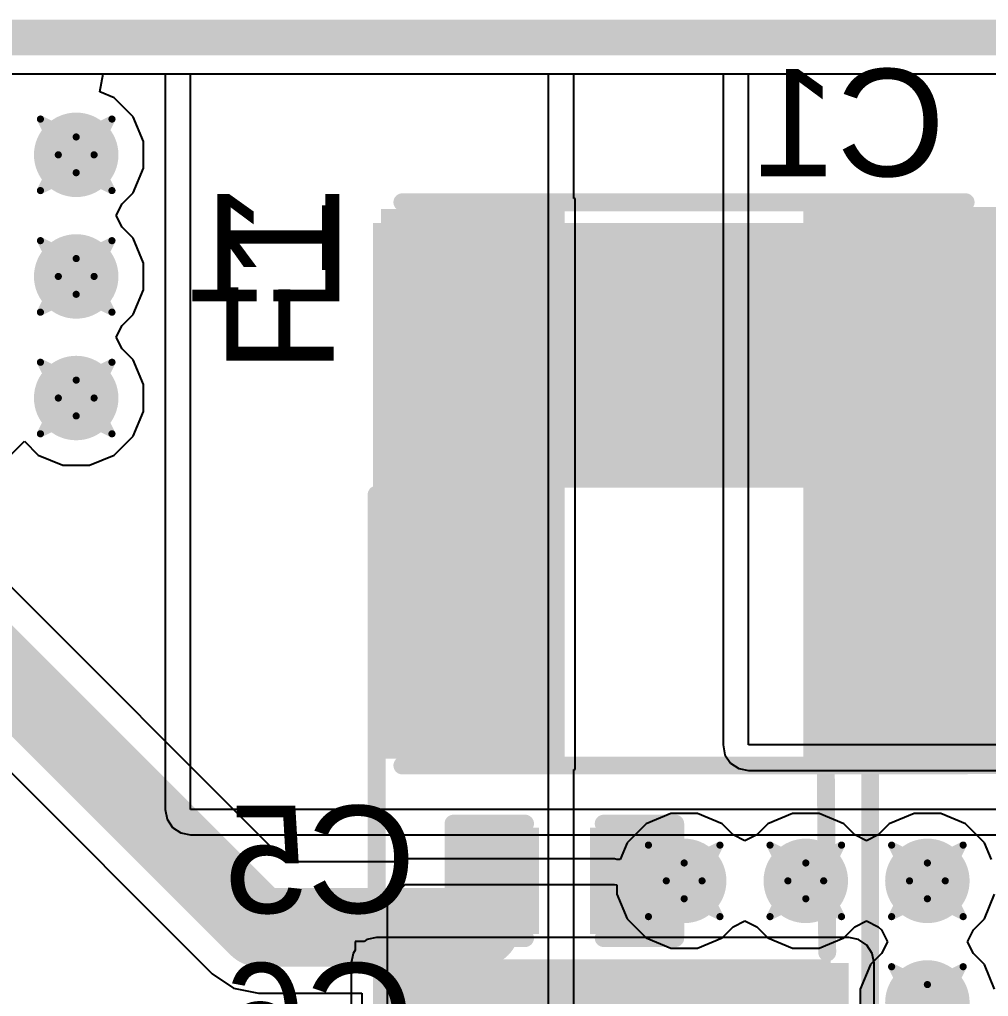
# Model space of a CAD drawing. Header units: inches. Extents: x -6 to 430, y 0 to 90.
# Drawn here: x 32.87 to 39.75, y 43.19 to 50.13 of the extents above; entities that cross this region are included whole.
import ezdxf

# ---------------------------------------------------------------- set-up
doc = ezdxf.new("R2010")
doc.units = ezdxf.units.IN
for name, color, linetype in [('Board_Outline', 56, 'Continuous'), ('Bottom Layer', 5, 'Continuous'), ('Bottom Overlay', 54, 'Continuous'), ('Bottom Paste', 16, 'Continuous'), ('Bottom Solder', 6, 'Continuous'), ('Drill Drawing', 1, 'Continuous'), ('Layer 1', 16, 'Continuous'), ('Layer 2', 76, 'Continuous'), ('Top Layer', 1, 'Continuous'), ('Top Overlay', 2, 'Continuous'), ('Top Paste', 8, 'Continuous'), ('Top Solder', 216, 'Continuous'), ('Via Holes', 16, 'Continuous')]:
    doc.layers.add(name, color=color, linetype=linetype)
doc.styles.add('Arial', font='', dxfattribs={"height": 0.2})
doc.styles.get('Arial').set_extended_font_data('Arial')

msp = doc.modelspace()

# ---------------------------------------------------------------- hatches: boundary and pattern name
at = {"layer": 'Bottom Layer'}
h = msp.add_hatch(color=5, dxfattribs=at)
edge = h.paths.add_edge_path()
edge.add_arc((33.2708, 49.1662), 0.3, 0, 360)
for points in [[(36.6374, 44.9794), (35.5374, 44.9794), (35.5374, 48.6794), (36.6374, 48.6794)], [(39.6374, 44.9794), (38.5374, 44.9794), (38.5374, 48.6794), (39.6374, 48.6794)], [(36.0394, 43.6925), (36.0394, 44.3275), (36.4966, 44.3275), (36.4966, 43.6925)], [(36.9792, 43.6925), (36.9792, 44.3275), (37.4364, 44.3275), (37.4364, 43.6925)]]:
    msp.add_hatch(color=5, dxfattribs=at).paths.add_polyline_path(points)
h = msp.add_hatch(color=5, dxfattribs=at)
edge = h.paths.add_edge_path()
edge.add_arc((33.2708, 48.3026), 0.3, 0, 360)
h = msp.add_hatch(color=5, dxfattribs=at)
edge = h.paths.add_edge_path()
edge.add_arc((33.2708, 47.439), 0.3, 0, 360)
h = msp.add_hatch(color=5, dxfattribs=at)
edge = h.paths.add_edge_path()
edge.add_arc((37.5888, 44.01), 0.3, 0, 360)
h = msp.add_hatch(color=5, dxfattribs=at)
edge = h.paths.add_edge_path()
edge.add_arc((38.4524, 44.01), 0.3, 0, 360)
h = msp.add_hatch(color=5, dxfattribs=at)
edge = h.paths.add_edge_path()
edge.add_arc((39.316, 44.01), 0.3, 0, 360)
h = msp.add_hatch(color=5, dxfattribs=at)
edge = h.paths.add_edge_path()
edge.add_arc((39.316, 43.1464), 0.3, 0, 360)
at = {"layer": 'Bottom Paste'}
for points in [[(36.6374, 44.9794), (35.5374, 44.9794), (35.5374, 48.6794), (36.6374, 48.6794)], [(39.6374, 44.9794), (38.5374, 44.9794), (38.5374, 48.6794), (39.6374, 48.6794)], [(36.0394, 43.6925), (36.0394, 44.3275), (36.4966, 44.3275), (36.4966, 43.6925)], [(36.9792, 43.6925), (36.9792, 44.3275), (37.4364, 44.3275), (37.4364, 43.6925)]]:
    msp.add_hatch(color=16, dxfattribs=at).paths.add_polyline_path(points)
at = {"layer": 'Bottom Solder'}
for points in [[(36.739, 44.8778), (35.4358, 44.8778), (35.4358, 48.781), (36.739, 48.781)], [(39.739, 44.8778), (38.4358, 44.8778), (38.4358, 48.781), (39.739, 48.781)], [(35.9794, 43.6325), (35.9794, 44.3875), (36.5566, 44.3875), (36.5566, 43.6325)], [(36.9192, 43.6325), (36.9192, 44.3875), (37.4964, 44.3875), (37.4964, 43.6325)], [(35.9794, 42.4895), (35.9794, 43.2445), (36.5566, 43.2445), (36.5566, 42.4895)], [(36.9192, 42.4895), (36.9192, 43.2445), (37.4964, 43.2445), (37.4964, 42.4895)]]:
    msp.add_hatch(color=6, dxfattribs=at).paths.add_polyline_path(points)
at = {"layer": 'Layer 1'}
h = msp.add_hatch(color=16, dxfattribs=at)
edge = h.paths.add_edge_path()
edge.add_arc((33.2708, 49.1662), 0.3, 0, 360)
h = msp.add_hatch(color=16, dxfattribs=at)
edge = h.paths.add_edge_path()
edge.add_arc((33.2708, 48.3026), 0.3, 0, 360)
h = msp.add_hatch(color=16, dxfattribs=at)
edge = h.paths.add_edge_path()
edge.add_arc((33.2708, 47.439), 0.3, 0, 360)
h = msp.add_hatch(color=16, dxfattribs=at)
edge = h.paths.add_edge_path()
edge.add_arc((37.5888, 44.01), 0.3, 0, 360)
h = msp.add_hatch(color=16, dxfattribs=at)
edge = h.paths.add_edge_path()
edge.add_arc((38.4524, 44.01), 0.3, 0, 360)
h = msp.add_hatch(color=16, dxfattribs=at)
edge = h.paths.add_edge_path()
edge.add_arc((39.316, 44.01), 0.3, 0, 360)
h = msp.add_hatch(color=16, dxfattribs=at)
edge = h.paths.add_edge_path()
edge.add_arc((39.316, 43.1464), 0.3, 0, 360)
at = {"layer": 'Layer 2'}
h = msp.add_hatch(color=76, dxfattribs=at)
edge = h.paths.add_edge_path()
edge.add_arc((33.2708, 49.1662), 0.3, 0, 360)
h = msp.add_hatch(color=76, dxfattribs=at)
edge = h.paths.add_edge_path()
edge.add_arc((33.2708, 48.3026), 0.3, 0, 360)
h = msp.add_hatch(color=76, dxfattribs=at)
edge = h.paths.add_edge_path()
edge.add_arc((33.2708, 47.439), 0.3, 0, 360)
h = msp.add_hatch(color=76, dxfattribs=at)
edge = h.paths.add_edge_path()
edge.add_arc((37.5888, 44.01), 0.3, 0, 360)
h = msp.add_hatch(color=76, dxfattribs=at)
edge = h.paths.add_edge_path()
edge.add_arc((38.4524, 44.01), 0.3, 0, 360)
h = msp.add_hatch(color=76, dxfattribs=at)
edge = h.paths.add_edge_path()
edge.add_arc((39.316, 44.01), 0.3, 0, 360)
h = msp.add_hatch(color=76, dxfattribs=at)
edge = h.paths.add_edge_path()
edge.add_arc((39.316, 43.1464), 0.3, 0, 360)
at = {"layer": 'Top Layer'}
h = msp.add_hatch(color=1, dxfattribs=at)
edge = h.paths.add_edge_path()
edge.add_arc((33.2708, 49.1662), 0.3, 0, 360)
h = msp.add_hatch(color=1, dxfattribs=at)
edge = h.paths.add_edge_path()
edge.add_arc((33.2708, 48.3026), 0.3, 0, 360)
for points in [[(38.5796, 48.6326), (38.5796, 46.8526), (35.4296, 46.8526), (35.4296, 48.6326)], [(41.9638, 44.8706), (39.5638, 44.8706), (39.5638, 47.6706), (41.9638, 47.6706)], [(35.4044, 37.1774), (38.7572, 37.1774), (38.7572, 43.4258), (35.4044, 43.4258)], [(38.5796, 43.4026), (38.5796, 41.6226), (35.4296, 41.6226), (35.4296, 43.4026)]]:
    msp.add_hatch(color=1, dxfattribs=at).paths.add_polyline_path(points)
h = msp.add_hatch(color=1, dxfattribs=at)
edge = h.paths.add_edge_path()
edge.add_arc((33.2708, 47.439), 0.3, 0, 360)
h = msp.add_hatch(color=1, dxfattribs=at)
edge = h.paths.add_edge_path()
edge.add_arc((37.5888, 44.01), 0.3, 0, 360)
h = msp.add_hatch(color=1, dxfattribs=at)
edge = h.paths.add_edge_path()
edge.add_arc((38.4524, 44.01), 0.3, 0, 360)
h = msp.add_hatch(color=1, dxfattribs=at)
edge = h.paths.add_edge_path()
edge.add_arc((39.316, 44.01), 0.3, 0, 360)
h = msp.add_hatch(color=1, dxfattribs=at)
edge = h.paths.add_edge_path()
edge.add_arc((39.316, 43.1464), 0.3, 0, 360)
at = {"layer": 'Top Overlay'}
for points in [[(39.5192, 46.5614), (39.5192, 48.7966), (38.8588, 48.7966), (38.8588, 46.5614)], [(42.4148, 47.7044), (42.4148, 48.7966), (39.4176, 48.7966), (39.4176, 47.7044)]]:
    msp.add_hatch(color=2, dxfattribs=at).paths.add_polyline_path(points)
at = {"layer": 'Top Paste'}
for points in [[(38.5796, 48.6326), (38.5796, 46.8526), (35.4296, 46.8526), (35.4296, 48.6326)], [(41.9638, 44.8706), (39.5638, 44.8706), (39.5638, 47.6706), (41.9638, 47.6706)], [(38.5796, 43.4026), (38.5796, 41.6226), (35.4296, 41.6226), (35.4296, 43.4026)]]:
    msp.add_hatch(color=8, dxfattribs=at).paths.add_polyline_path(points)
at = {"layer": 'Top Solder'}
for points in [[(38.6296, 48.6826), (38.6296, 46.8026), (35.3796, 46.8026), (35.3796, 48.6826)], [(42.0654, 44.769), (39.4622, 44.769), (39.4622, 47.7722), (42.0654, 47.7722)], [(38.6296, 43.4526), (38.6296, 41.5726), (35.3796, 41.5726), (35.3796, 43.4526)]]:
    msp.add_hatch(color=216, dxfattribs=at).paths.add_polyline_path(points)
at = {"layer": 'Via Holes'}
h = msp.add_hatch(color=7, dxfattribs=at)
edge = h.paths.add_edge_path()
edge.add_arc((33.2708, 49.1662), 0.15, 0, 360)
h = msp.add_hatch(color=7, dxfattribs=at)
edge = h.paths.add_edge_path()
edge.add_arc((33.2708, 48.3026), 0.15, 0, 360)
h = msp.add_hatch(color=7, dxfattribs=at)
edge = h.paths.add_edge_path()
edge.add_arc((33.2708, 47.439), 0.15, 0, 360)
h = msp.add_hatch(color=7, dxfattribs=at)
edge = h.paths.add_edge_path()
edge.add_arc((37.5888, 44.01), 0.15, 0, 360)
h = msp.add_hatch(color=7, dxfattribs=at)
edge = h.paths.add_edge_path()
edge.add_arc((38.4524, 44.01), 0.15, 0, 360)
h = msp.add_hatch(color=7, dxfattribs=at)
edge = h.paths.add_edge_path()
edge.add_arc((39.316, 44.01), 0.15, 0, 360)
h = msp.add_hatch(color=7, dxfattribs=at)
edge = h.paths.add_edge_path()
edge.add_arc((39.316, 43.1464), 0.15, 0, 360)

# ---------------------------------------------------------------- linework, layer by layer
at = {"layer": 'Board_Outline'}
msp.add_lwpolyline([(0, 50, 0.254, 0.254, 0), (45, 50, 0.254, 0.254, 0)], format="xyseb", dxfattribs=at)
at = {"layer": 'Bottom Layer'}
for p, q in [((31.9754, 49.741), (36.6236, 49.741)), ((36.6236, 49.741), (36.6236, 42.2574)), ((36.8049, 48.8572), (36.8049, 49.741)), ((36.8049, 49.741), (37.8647, 49.741)), ((37.8647, 49.741), (37.8647, 44.9752)), ((38.046, 44.9752), (38.046, 49.741)), ((38.046, 49.741), (40.5606, 49.741)), ((36.8152, 48.8572), (36.8049, 48.8572)), ((36.8152, 44.8016), (36.8152, 48.8572)), ((37.8647, 44.9752), (37.8785, 44.9058)), ((40.1542, 44.9752), (38.046, 44.9752)), ((37.8785, 44.9058), (37.9178, 44.847)), ((37.9178, 44.847), (37.9766, 44.8077)), ((36.8049, 42.4387), (36.8049, 44.8016)), ((36.8049, 44.8016), (36.8152, 44.8016)), ((37.9766, 44.8077), (38.046, 44.7939)), ((38.046, 44.7939), (40.1542, 44.7939))]:
    msp.add_line(p, q, dxfattribs=at)
at = {"layer": 'Bottom Overlay'}
for points in [[(35.5874, 48.8294, 0.127, 0.127, 0), (37.5874, 48.8294, 0.127, 0.127, 0)], [(37.5874, 48.8294, 0.127, 0.127, 0), (39.5874, 48.8294, 0.127, 0.127, 0)], [(35.5874, 44.8294, 0.127, 0.127, 0), (37.5874, 44.8294, 0.127, 0.127, 0)], [(37.5874, 44.8294, 0.127, 0.127, 0), (39.5874, 44.8294, 0.127, 0.127, 0)], [(35.9505, 44.4164, 0.127, 0.127, 0), (36.4585, 44.4164, 0.127, 0.127, 0)], [(35.9505, 43.6036, 0.127, 0.127, 0), (35.9505, 44.4164, 0.127, 0.127, 0)], [(37.0173, 44.4164, 0.127, 0.127, 0), (37.5253, 44.4164, 0.127, 0.127, 0)], [(37.5253, 43.6036, 0.127, 0.127, 0), (37.5253, 44.4164, 0.127, 0.127, 0)], [(35.9505, 43.6036, 0.127, 0.127, 0), (36.4585, 43.6036, 0.127, 0.127, 0)], [(37.0173, 43.6036, 0.127, 0.127, 0), (37.5253, 43.6036, 0.127, 0.127, 0)], [(35.9505, 43.2734, 0.127, 0.127, 0), (36.4585, 43.2734, 0.127, 0.127, 0)], [(35.9505, 42.4606, 0.127, 0.127, 0), (35.9505, 43.2734, 0.127, 0.127, 0)], [(37.0173, 43.2734, 0.127, 0.127, 0), (37.5253, 43.2734, 0.127, 0.127, 0)], [(37.5253, 42.4606, 0.127, 0.127, 0), (37.5253, 43.2734, 0.127, 0.127, 0)]]:
    msp.add_lwpolyline(points, format="xyseb", dxfattribs=at)
for points in [[(35.5556, 48.8294, 0.0635, 0.0635, 1), (35.6191, 48.8294, 0.0635, 0.0635, 1)], [(37.5557, 48.8294, 0.0635, 0.0635, 1), (37.6192, 48.8294, 0.0635, 0.0635, 1)], [(37.5557, 48.8294, 0.0635, 0.0635, 1), (37.6192, 48.8294, 0.0635, 0.0635, 1)], [(39.5557, 48.8294, 0.0635, 0.0635, 1), (39.6192, 48.8294, 0.0635, 0.0635, 1)], [(35.5556, 44.8294, 0.0635, 0.0635, 1), (35.6191, 44.8294, 0.0635, 0.0635, 1)], [(37.5557, 44.8294, 0.0635, 0.0635, 1), (37.6192, 44.8294, 0.0635, 0.0635, 1)], [(37.5557, 44.8294, 0.0635, 0.0635, 1), (37.6192, 44.8294, 0.0635, 0.0635, 1)], [(39.5557, 44.8294, 0.0635, 0.0635, 1), (39.6192, 44.8294, 0.0635, 0.0635, 1)], [(35.9187, 44.4164, 0.0635, 0.0635, 1), (35.9822, 44.4164, 0.0635, 0.0635, 1)], [(35.9187, 44.4164, 0.0635, 0.0635, 1), (35.9822, 44.4164, 0.0635, 0.0635, 1)], [(36.4267, 44.4164, 0.0635, 0.0635, 1), (36.4902, 44.4164, 0.0635, 0.0635, 1)], [(36.9855, 44.4164, 0.0635, 0.0635, 1), (37.049, 44.4164, 0.0635, 0.0635, 1)], [(37.4935, 44.4164, 0.0635, 0.0635, 1), (37.557, 44.4164, 0.0635, 0.0635, 1)], [(37.4935, 44.4164, 0.0635, 0.0635, 1), (37.557, 44.4164, 0.0635, 0.0635, 1)], [(35.9187, 43.6036, 0.0635, 0.0635, 1), (35.9822, 43.6036, 0.0635, 0.0635, 1)], [(35.9187, 43.6036, 0.0635, 0.0635, 1), (35.9822, 43.6036, 0.0635, 0.0635, 1)], [(36.4267, 43.6036, 0.0635, 0.0635, 1), (36.4902, 43.6036, 0.0635, 0.0635, 1)], [(36.9855, 43.6036, 0.0635, 0.0635, 1), (37.049, 43.6036, 0.0635, 0.0635, 1)], [(37.4935, 43.6036, 0.0635, 0.0635, 1), (37.557, 43.6036, 0.0635, 0.0635, 1)], [(37.4935, 43.6036, 0.0635, 0.0635, 1), (37.557, 43.6036, 0.0635, 0.0635, 1)], [(35.9187, 43.2734, 0.0635, 0.0635, 1), (35.9822, 43.2734, 0.0635, 0.0635, 1)], [(35.9187, 43.2734, 0.0635, 0.0635, 1), (35.9822, 43.2734, 0.0635, 0.0635, 1)], [(36.4267, 43.2734, 0.0635, 0.0635, 1), (36.4902, 43.2734, 0.0635, 0.0635, 1)], [(36.9855, 43.2734, 0.0635, 0.0635, 1), (37.049, 43.2734, 0.0635, 0.0635, 1)], [(37.4935, 43.2734, 0.0635, 0.0635, 1), (37.557, 43.2734, 0.0635, 0.0635, 1)], [(37.4935, 43.2734, 0.0635, 0.0635, 1), (37.557, 43.2734, 0.0635, 0.0635, 1)]]:
    msp.add_lwpolyline(points, format="xyseb", close=True, dxfattribs=at)
at = {"layer": 'Drill Drawing'}
for points in [[(33.0168, 49.4202, 0.0508, 0.0508, 0), (33.2708, 49.2932, 0.0508, 0.0508, 0)], [(33.0168, 49.4202, 0.0508, 0.0508, 0), (33.1438, 49.1662, 0.0508, 0.0508, 0)], [(33.2708, 49.2932, 0.0508, 0.0508, 0), (33.5248, 49.4202, 0.0508, 0.0508, 0)], [(33.3978, 49.1662, 0.0508, 0.0508, 0), (33.5248, 49.4202, 0.0508, 0.0508, 0)], [(33.0168, 48.9122, 0.0508, 0.0508, 0), (33.1438, 49.1662, 0.0508, 0.0508, 0)], [(33.3978, 49.1662, 0.0508, 0.0508, 0), (33.5248, 48.9122, 0.0508, 0.0508, 0)], [(33.0168, 48.9122, 0.0508, 0.0508, 0), (33.2708, 49.0392, 0.0508, 0.0508, 0)], [(33.2708, 49.0392, 0.0508, 0.0508, 0), (33.5248, 48.9122, 0.0508, 0.0508, 0)], [(33.0168, 48.5566, 0.0508, 0.0508, 0), (33.2708, 48.4296, 0.0508, 0.0508, 0)], [(33.0168, 48.5566, 0.0508, 0.0508, 0), (33.1438, 48.3026, 0.0508, 0.0508, 0)], [(33.2708, 48.4296, 0.0508, 0.0508, 0), (33.5248, 48.5566, 0.0508, 0.0508, 0)], [(33.3978, 48.3026, 0.0508, 0.0508, 0), (33.5248, 48.5566, 0.0508, 0.0508, 0)], [(33.0168, 48.0486, 0.0508, 0.0508, 0), (33.1438, 48.3026, 0.0508, 0.0508, 0)], [(33.3978, 48.3026, 0.0508, 0.0508, 0), (33.5248, 48.0486, 0.0508, 0.0508, 0)], [(33.0168, 48.0486, 0.0508, 0.0508, 0), (33.2708, 48.1756, 0.0508, 0.0508, 0)], [(33.2708, 48.1756, 0.0508, 0.0508, 0), (33.5248, 48.0486, 0.0508, 0.0508, 0)], [(33.0168, 47.693, 0.0508, 0.0508, 0), (33.2708, 47.566, 0.0508, 0.0508, 0)], [(33.0168, 47.693, 0.0508, 0.0508, 0), (33.1438, 47.439, 0.0508, 0.0508, 0)], [(33.2708, 47.566, 0.0508, 0.0508, 0), (33.5248, 47.693, 0.0508, 0.0508, 0)], [(33.3978, 47.439, 0.0508, 0.0508, 0), (33.5248, 47.693, 0.0508, 0.0508, 0)], [(33.0168, 47.185, 0.0508, 0.0508, 0), (33.1438, 47.439, 0.0508, 0.0508, 0)], [(33.3978, 47.439, 0.0508, 0.0508, 0), (33.5248, 47.185, 0.0508, 0.0508, 0)], [(33.0168, 47.185, 0.0508, 0.0508, 0), (33.2708, 47.312, 0.0508, 0.0508, 0)], [(33.2708, 47.312, 0.0508, 0.0508, 0), (33.5248, 47.185, 0.0508, 0.0508, 0)], [(37.3348, 44.264, 0.0508, 0.0508, 0), (37.5888, 44.137, 0.0508, 0.0508, 0)], [(37.3348, 44.264, 0.0508, 0.0508, 0), (37.4618, 44.01, 0.0508, 0.0508, 0)], [(37.5888, 44.137, 0.0508, 0.0508, 0), (37.8428, 44.264, 0.0508, 0.0508, 0)], [(37.7158, 44.01, 0.0508, 0.0508, 0), (37.8428, 44.264, 0.0508, 0.0508, 0)], [(38.1984, 44.264, 0.0508, 0.0508, 0), (38.4524, 44.137, 0.0508, 0.0508, 0)], [(38.1984, 44.264, 0.0508, 0.0508, 0), (38.3254, 44.01, 0.0508, 0.0508, 0)], [(38.4524, 44.137, 0.0508, 0.0508, 0), (38.7064, 44.264, 0.0508, 0.0508, 0)], [(38.5794, 44.01, 0.0508, 0.0508, 0), (38.7064, 44.264, 0.0508, 0.0508, 0)], [(39.062, 44.264, 0.0508, 0.0508, 0), (39.316, 44.137, 0.0508, 0.0508, 0)], [(39.062, 44.264, 0.0508, 0.0508, 0), (39.189, 44.01, 0.0508, 0.0508, 0)], [(39.316, 44.137, 0.0508, 0.0508, 0), (39.57, 44.264, 0.0508, 0.0508, 0)], [(39.443, 44.01, 0.0508, 0.0508, 0), (39.57, 44.264, 0.0508, 0.0508, 0)], [(37.3348, 43.756, 0.0508, 0.0508, 0), (37.4618, 44.01, 0.0508, 0.0508, 0)], [(37.7158, 44.01, 0.0508, 0.0508, 0), (37.8428, 43.756, 0.0508, 0.0508, 0)], [(38.1984, 43.756, 0.0508, 0.0508, 0), (38.3254, 44.01, 0.0508, 0.0508, 0)], [(38.5794, 44.01, 0.0508, 0.0508, 0), (38.7064, 43.756, 0.0508, 0.0508, 0)], [(39.062, 43.756, 0.0508, 0.0508, 0), (39.189, 44.01, 0.0508, 0.0508, 0)], [(39.443, 44.01, 0.0508, 0.0508, 0), (39.57, 43.756, 0.0508, 0.0508, 0)], [(37.3348, 43.756, 0.0508, 0.0508, 0), (37.5888, 43.883, 0.0508, 0.0508, 0)], [(37.5888, 43.883, 0.0508, 0.0508, 0), (37.8428, 43.756, 0.0508, 0.0508, 0)], [(38.1984, 43.756, 0.0508, 0.0508, 0), (38.4524, 43.883, 0.0508, 0.0508, 0)], [(38.4524, 43.883, 0.0508, 0.0508, 0), (38.7064, 43.756, 0.0508, 0.0508, 0)], [(39.062, 43.756, 0.0508, 0.0508, 0), (39.316, 43.883, 0.0508, 0.0508, 0)], [(39.316, 43.883, 0.0508, 0.0508, 0), (39.57, 43.756, 0.0508, 0.0508, 0)], [(39.062, 43.4004, 0.0508, 0.0508, 0), (39.316, 43.2734, 0.0508, 0.0508, 0)], [(39.062, 43.4004, 0.0508, 0.0508, 0), (39.189, 43.1464, 0.0508, 0.0508, 0)], [(39.316, 43.2734, 0.0508, 0.0508, 0), (39.57, 43.4004, 0.0508, 0.0508, 0)], [(39.443, 43.1464, 0.0508, 0.0508, 0), (39.57, 43.4004, 0.0508, 0.0508, 0)]]:
    msp.add_lwpolyline(points, format="xyseb", dxfattribs=at)
for points in [[(33.0041, 49.4202, 0.0254, 0.0254, 1), (33.0295, 49.4202, 0.0254, 0.0254, 1)], [(33.0041, 49.4202, 0.0254, 0.0254, 1), (33.0295, 49.4202, 0.0254, 0.0254, 1)], [(33.5121, 49.4202, 0.0254, 0.0254, 1), (33.5375, 49.4202, 0.0254, 0.0254, 1)], [(33.5121, 49.4202, 0.0254, 0.0254, 1), (33.5375, 49.4202, 0.0254, 0.0254, 1)], [(33.2581, 49.2932, 0.0254, 0.0254, 1), (33.2835, 49.2932, 0.0254, 0.0254, 1)], [(33.2581, 49.2932, 0.0254, 0.0254, 1), (33.2835, 49.2932, 0.0254, 0.0254, 1)], [(33.1311, 49.1662, 0.0254, 0.0254, 1), (33.1565, 49.1662, 0.0254, 0.0254, 1)], [(33.1311, 49.1662, 0.0254, 0.0254, 1), (33.1565, 49.1662, 0.0254, 0.0254, 1)], [(33.3851, 49.1662, 0.0254, 0.0254, 1), (33.4105, 49.1662, 0.0254, 0.0254, 1)], [(33.3851, 49.1662, 0.0254, 0.0254, 1), (33.4105, 49.1662, 0.0254, 0.0254, 1)], [(33.2581, 49.0392, 0.0254, 0.0254, 1), (33.2835, 49.0392, 0.0254, 0.0254, 1)], [(33.2581, 49.0392, 0.0254, 0.0254, 1), (33.2835, 49.0392, 0.0254, 0.0254, 1)], [(33.0041, 48.9122, 0.0254, 0.0254, 1), (33.0295, 48.9122, 0.0254, 0.0254, 1)], [(33.0041, 48.9122, 0.0254, 0.0254, 1), (33.0295, 48.9122, 0.0254, 0.0254, 1)], [(33.5121, 48.9122, 0.0254, 0.0254, 1), (33.5375, 48.9122, 0.0254, 0.0254, 1)], [(33.5121, 48.9122, 0.0254, 0.0254, 1), (33.5375, 48.9122, 0.0254, 0.0254, 1)], [(33.0041, 48.5566, 0.0254, 0.0254, 1), (33.0295, 48.5566, 0.0254, 0.0254, 1)], [(33.0041, 48.5566, 0.0254, 0.0254, 1), (33.0295, 48.5566, 0.0254, 0.0254, 1)], [(33.5121, 48.5566, 0.0254, 0.0254, 1), (33.5375, 48.5566, 0.0254, 0.0254, 1)], [(33.5121, 48.5566, 0.0254, 0.0254, 1), (33.5375, 48.5566, 0.0254, 0.0254, 1)], [(33.2581, 48.4296, 0.0254, 0.0254, 1), (33.2835, 48.4296, 0.0254, 0.0254, 1)], [(33.2581, 48.4296, 0.0254, 0.0254, 1), (33.2835, 48.4296, 0.0254, 0.0254, 1)], [(33.1311, 48.3026, 0.0254, 0.0254, 1), (33.1565, 48.3026, 0.0254, 0.0254, 1)], [(33.1311, 48.3026, 0.0254, 0.0254, 1), (33.1565, 48.3026, 0.0254, 0.0254, 1)], [(33.3851, 48.3026, 0.0254, 0.0254, 1), (33.4105, 48.3026, 0.0254, 0.0254, 1)], [(33.3851, 48.3026, 0.0254, 0.0254, 1), (33.4105, 48.3026, 0.0254, 0.0254, 1)], [(33.2581, 48.1756, 0.0254, 0.0254, 1), (33.2835, 48.1756, 0.0254, 0.0254, 1)], [(33.2581, 48.1756, 0.0254, 0.0254, 1), (33.2835, 48.1756, 0.0254, 0.0254, 1)], [(33.0041, 48.0486, 0.0254, 0.0254, 1), (33.0295, 48.0486, 0.0254, 0.0254, 1)], [(33.0041, 48.0486, 0.0254, 0.0254, 1), (33.0295, 48.0486, 0.0254, 0.0254, 1)], [(33.5121, 48.0486, 0.0254, 0.0254, 1), (33.5375, 48.0486, 0.0254, 0.0254, 1)], [(33.5121, 48.0486, 0.0254, 0.0254, 1), (33.5375, 48.0486, 0.0254, 0.0254, 1)], [(33.0041, 47.693, 0.0254, 0.0254, 1), (33.0295, 47.693, 0.0254, 0.0254, 1)], [(33.0041, 47.693, 0.0254, 0.0254, 1), (33.0295, 47.693, 0.0254, 0.0254, 1)], [(33.5121, 47.693, 0.0254, 0.0254, 1), (33.5375, 47.693, 0.0254, 0.0254, 1)], [(33.5121, 47.693, 0.0254, 0.0254, 1), (33.5375, 47.693, 0.0254, 0.0254, 1)], [(33.2581, 47.566, 0.0254, 0.0254, 1), (33.2835, 47.566, 0.0254, 0.0254, 1)], [(33.2581, 47.566, 0.0254, 0.0254, 1), (33.2835, 47.566, 0.0254, 0.0254, 1)], [(33.1311, 47.439, 0.0254, 0.0254, 1), (33.1565, 47.439, 0.0254, 0.0254, 1)], [(33.1311, 47.439, 0.0254, 0.0254, 1), (33.1565, 47.439, 0.0254, 0.0254, 1)], [(33.3851, 47.439, 0.0254, 0.0254, 1), (33.4105, 47.439, 0.0254, 0.0254, 1)], [(33.3851, 47.439, 0.0254, 0.0254, 1), (33.4105, 47.439, 0.0254, 0.0254, 1)], [(33.2581, 47.312, 0.0254, 0.0254, 1), (33.2835, 47.312, 0.0254, 0.0254, 1)], [(33.2581, 47.312, 0.0254, 0.0254, 1), (33.2835, 47.312, 0.0254, 0.0254, 1)], [(33.0041, 47.185, 0.0254, 0.0254, 1), (33.0295, 47.185, 0.0254, 0.0254, 1)], [(33.0041, 47.185, 0.0254, 0.0254, 1), (33.0295, 47.185, 0.0254, 0.0254, 1)], [(33.5121, 47.185, 0.0254, 0.0254, 1), (33.5375, 47.185, 0.0254, 0.0254, 1)], [(33.5121, 47.185, 0.0254, 0.0254, 1), (33.5375, 47.185, 0.0254, 0.0254, 1)], [(37.3221, 44.264, 0.0254, 0.0254, 1), (37.3475, 44.264, 0.0254, 0.0254, 1)], [(37.3221, 44.264, 0.0254, 0.0254, 1), (37.3475, 44.264, 0.0254, 0.0254, 1)], [(37.8301, 44.264, 0.0254, 0.0254, 1), (37.8555, 44.264, 0.0254, 0.0254, 1)], [(37.8301, 44.264, 0.0254, 0.0254, 1), (37.8555, 44.264, 0.0254, 0.0254, 1)], [(38.1857, 44.264, 0.0254, 0.0254, 1), (38.2111, 44.264, 0.0254, 0.0254, 1)], [(38.1857, 44.264, 0.0254, 0.0254, 1), (38.2111, 44.264, 0.0254, 0.0254, 1)], [(38.6937, 44.264, 0.0254, 0.0254, 1), (38.7191, 44.264, 0.0254, 0.0254, 1)], [(38.6937, 44.264, 0.0254, 0.0254, 1), (38.7191, 44.264, 0.0254, 0.0254, 1)], [(39.0493, 44.264, 0.0254, 0.0254, 1), (39.0747, 44.264, 0.0254, 0.0254, 1)], [(39.0493, 44.264, 0.0254, 0.0254, 1), (39.0747, 44.264, 0.0254, 0.0254, 1)], [(39.5573, 44.264, 0.0254, 0.0254, 1), (39.5827, 44.264, 0.0254, 0.0254, 1)], [(39.5573, 44.264, 0.0254, 0.0254, 1), (39.5827, 44.264, 0.0254, 0.0254, 1)], [(37.5761, 44.137, 0.0254, 0.0254, 1), (37.6015, 44.137, 0.0254, 0.0254, 1)], [(37.5761, 44.137, 0.0254, 0.0254, 1), (37.6015, 44.137, 0.0254, 0.0254, 1)], [(38.4397, 44.137, 0.0254, 0.0254, 1), (38.4651, 44.137, 0.0254, 0.0254, 1)], [(38.4397, 44.137, 0.0254, 0.0254, 1), (38.4651, 44.137, 0.0254, 0.0254, 1)], [(39.3033, 44.137, 0.0254, 0.0254, 1), (39.3287, 44.137, 0.0254, 0.0254, 1)], [(39.3033, 44.137, 0.0254, 0.0254, 1), (39.3287, 44.137, 0.0254, 0.0254, 1)], [(37.4491, 44.01, 0.0254, 0.0254, 1), (37.4745, 44.01, 0.0254, 0.0254, 1)], [(37.4491, 44.01, 0.0254, 0.0254, 1), (37.4745, 44.01, 0.0254, 0.0254, 1)], [(37.7031, 44.01, 0.0254, 0.0254, 1), (37.7285, 44.01, 0.0254, 0.0254, 1)], [(37.7031, 44.01, 0.0254, 0.0254, 1), (37.7285, 44.01, 0.0254, 0.0254, 1)], [(38.3127, 44.01, 0.0254, 0.0254, 1), (38.3381, 44.01, 0.0254, 0.0254, 1)], [(38.3127, 44.01, 0.0254, 0.0254, 1), (38.3381, 44.01, 0.0254, 0.0254, 1)], [(38.5667, 44.01, 0.0254, 0.0254, 1), (38.5921, 44.01, 0.0254, 0.0254, 1)], [(38.5667, 44.01, 0.0254, 0.0254, 1), (38.5921, 44.01, 0.0254, 0.0254, 1)], [(39.1763, 44.01, 0.0254, 0.0254, 1), (39.2017, 44.01, 0.0254, 0.0254, 1)], [(39.1763, 44.01, 0.0254, 0.0254, 1), (39.2017, 44.01, 0.0254, 0.0254, 1)], [(39.4303, 44.01, 0.0254, 0.0254, 1), (39.4557, 44.01, 0.0254, 0.0254, 1)], [(39.4303, 44.01, 0.0254, 0.0254, 1), (39.4557, 44.01, 0.0254, 0.0254, 1)], [(37.5761, 43.883, 0.0254, 0.0254, 1), (37.6015, 43.883, 0.0254, 0.0254, 1)], [(37.5761, 43.883, 0.0254, 0.0254, 1), (37.6015, 43.883, 0.0254, 0.0254, 1)], [(38.4397, 43.883, 0.0254, 0.0254, 1), (38.4651, 43.883, 0.0254, 0.0254, 1)], [(38.4397, 43.883, 0.0254, 0.0254, 1), (38.4651, 43.883, 0.0254, 0.0254, 1)], [(39.3033, 43.883, 0.0254, 0.0254, 1), (39.3287, 43.883, 0.0254, 0.0254, 1)], [(39.3033, 43.883, 0.0254, 0.0254, 1), (39.3287, 43.883, 0.0254, 0.0254, 1)], [(37.3221, 43.756, 0.0254, 0.0254, 1), (37.3475, 43.756, 0.0254, 0.0254, 1)], [(37.3221, 43.756, 0.0254, 0.0254, 1), (37.3475, 43.756, 0.0254, 0.0254, 1)], [(37.8301, 43.756, 0.0254, 0.0254, 1), (37.8555, 43.756, 0.0254, 0.0254, 1)], [(37.8301, 43.756, 0.0254, 0.0254, 1), (37.8555, 43.756, 0.0254, 0.0254, 1)], [(38.1857, 43.756, 0.0254, 0.0254, 1), (38.2111, 43.756, 0.0254, 0.0254, 1)], [(38.1857, 43.756, 0.0254, 0.0254, 1), (38.2111, 43.756, 0.0254, 0.0254, 1)], [(38.6937, 43.756, 0.0254, 0.0254, 1), (38.7191, 43.756, 0.0254, 0.0254, 1)], [(38.6937, 43.756, 0.0254, 0.0254, 1), (38.7191, 43.756, 0.0254, 0.0254, 1)], [(39.0493, 43.756, 0.0254, 0.0254, 1), (39.0747, 43.756, 0.0254, 0.0254, 1)], [(39.0493, 43.756, 0.0254, 0.0254, 1), (39.0747, 43.756, 0.0254, 0.0254, 1)], [(39.5573, 43.756, 0.0254, 0.0254, 1), (39.5827, 43.756, 0.0254, 0.0254, 1)], [(39.5573, 43.756, 0.0254, 0.0254, 1), (39.5827, 43.756, 0.0254, 0.0254, 1)], [(39.0493, 43.4004, 0.0254, 0.0254, 1), (39.0747, 43.4004, 0.0254, 0.0254, 1)], [(39.0493, 43.4004, 0.0254, 0.0254, 1), (39.0747, 43.4004, 0.0254, 0.0254, 1)], [(39.5573, 43.4004, 0.0254, 0.0254, 1), (39.5827, 43.4004, 0.0254, 0.0254, 1)], [(39.5573, 43.4004, 0.0254, 0.0254, 1), (39.5827, 43.4004, 0.0254, 0.0254, 1)], [(39.3033, 43.2734, 0.0254, 0.0254, 1), (39.3287, 43.2734, 0.0254, 0.0254, 1)], [(39.3033, 43.2734, 0.0254, 0.0254, 1), (39.3287, 43.2734, 0.0254, 0.0254, 1)]]:
    msp.add_lwpolyline(points, format="xyseb", close=True, dxfattribs=at)
at = {"layer": 'Layer 1'}
for p, q in [((33.4382, 49.614), (33.4634, 49.741)), ((33.4634, 49.741), (44.741, 49.741)), ((33.5415, 49.5713), (33.4382, 49.614)), ((33.6759, 49.4369), (33.5415, 49.5713)), ((33.7486, 49.2612), (33.6759, 49.4369)), ((33.7486, 49.0712), (33.7486, 49.2612)), ((33.6759, 48.8955), (33.7486, 49.0712)), ((33.5977, 48.8174), (33.6759, 48.8955)), ((33.5552, 48.7344), (33.5977, 48.8174)), ((33.5977, 48.6514), (33.5552, 48.7344)), ((33.6759, 48.5733), (33.5977, 48.6514)), ((33.7486, 48.3976), (33.6759, 48.5733)), ((33.7486, 48.2076), (33.7486, 48.3976)), ((33.6759, 48.0319), (33.7486, 48.2076)), ((33.5977, 47.9538), (33.6759, 48.0319)), ((33.5552, 47.8708), (33.5977, 47.9538)), ((33.5977, 47.7878), (33.5552, 47.8708)), ((33.6759, 47.7097), (33.5977, 47.7878)), ((33.7486, 47.534), (33.6759, 47.7097)), ((33.7486, 47.344), (33.7486, 47.534)), ((33.6759, 47.1683), (33.7486, 47.344)), ((32.8049, 47.0339), (32.9025, 47.1316)), ((32.9025, 47.1316), (33.0001, 47.0339)), ((33.5415, 47.0339), (33.6759, 47.1683)), ((33.0001, 47.0339), (33.1758, 46.9612)), ((33.3658, 46.9612), (33.5415, 47.0339)), ((33.1758, 46.9612), (33.3658, 46.9612))]:
    msp.add_line(p, q, dxfattribs=at)
at = {"layer": 'Layer 2'}
for p, q in [((0.259, 49.741), (44.741, 49.741)), ((34.7593, 44.146), (31.3652, 47.54)), ((30.8425, 46.7442), (34.2366, 43.3502)), ((37.4938, 44.4878), (37.3181, 44.4151)), ((37.6838, 44.4878), (37.4938, 44.4878)), ((37.8595, 44.4151), (37.6838, 44.4878)), ((38.3574, 44.4878), (38.1817, 44.4151)), ((38.5474, 44.4878), (38.3574, 44.4878)), ((38.7231, 44.4151), (38.5474, 44.4878)), ((39.221, 44.4878), (39.0453, 44.4151)), ((39.411, 44.4878), (39.221, 44.4878)), ((39.5867, 44.4151), (39.411, 44.4878)), ((37.3181, 44.4151), (37.1837, 44.2807)), ((37.9376, 44.3369), (37.8595, 44.4151)), ((38.1817, 44.4151), (38.1036, 44.3369)), ((38.8012, 44.3369), (38.7231, 44.4151)), ((39.0453, 44.4151), (38.9672, 44.3369)), ((39.7211, 44.2807), (39.5867, 44.4151)), ((38.0206, 44.2944), (37.9376, 44.3369)), ((38.1036, 44.3369), (38.0206, 44.2944)), ((38.8842, 44.2944), (38.8012, 44.3369)), ((38.9672, 44.3369), (38.8842, 44.2944)), ((37.1837, 44.2807), (37.1343, 44.1613)), ((39.7705, 44.1613), (39.7211, 44.2807)), ((35.5276, 44.146), (34.7593, 44.146)), ((35.5368, 44.1521), (35.5276, 44.146)), ((35.5389, 44.1525), (35.5368, 44.1521)), ((35.5408, 44.1537), (35.5389, 44.1525)), ((35.5735, 44.1594), (35.5408, 44.1537)), ((35.6061, 44.1659), (35.5735, 44.1594)), ((37.0932, 44.1659), (35.6061, 44.1659)), ((37.1107, 44.1624), (37.0932, 44.1659)), ((37.1285, 44.1624), (37.1107, 44.1624)), ((37.1343, 44.1613), (37.1285, 44.1624)), ((35.4806, 43.865), (35.6061, 43.9846)), ((35.6061, 43.9846), (37.0932, 43.9846)), ((37.0932, 43.9846), (37.1107, 43.9811)), ((37.1107, 43.9811), (37.111, 43.9811)), ((37.111, 43.9811), (37.111, 43.915)), ((35.4806, 39.3521), (35.4806, 43.865)), ((37.111, 43.915), (37.1837, 43.7393)), ((39.7211, 43.7393), (39.7938, 43.915)), ((37.1837, 43.7393), (37.3181, 43.6049)), ((37.9376, 43.6831), (38.0206, 43.7256)), ((38.0206, 43.7256), (38.1036, 43.6831)), ((38.8012, 43.6831), (38.8842, 43.7256)), ((38.8842, 43.7256), (38.9672, 43.6831)), ((39.6429, 43.6612), (39.7211, 43.7393)), ((37.8595, 43.6049), (37.9376, 43.6831)), ((38.1036, 43.6831), (38.1817, 43.6049)), ((38.7231, 43.6049), (38.8012, 43.6831)), ((38.9672, 43.6831), (38.9891, 43.6612)), ((38.9891, 43.6612), (39.0316, 43.5782)), ((39.6004, 43.5782), (39.6429, 43.6612)), ((37.3181, 43.6049), (37.4938, 43.5322)), ((37.6838, 43.5322), (37.8595, 43.6049)), ((38.1817, 43.6049), (38.3574, 43.5322)), ((38.5474, 43.5322), (38.7231, 43.6049)), ((39.0316, 43.5782), (38.9891, 43.4952)), ((39.6429, 43.4952), (39.6004, 43.5782)), ((37.4938, 43.5322), (37.6838, 43.5322)), ((38.3574, 43.5322), (38.5474, 43.5322)), ((38.9891, 43.4952), (38.9109, 43.4171)), ((39.7211, 43.4171), (39.6429, 43.4952)), ((38.9109, 43.4171), (38.8382, 43.2414)), ((39.7938, 43.2414), (39.7211, 43.4171)), ((34.2366, 43.3502), (34.3878, 43.2491)), ((34.3878, 43.2491), (34.5662, 43.2136)), ((38.8382, 43.2414), (38.8382, 43.0514)), ((34.5662, 43.2136), (35.2993, 43.2136)), ((35.2993, 43.2136), (35.2993, 39.3673))]:
    msp.add_line(p, q, dxfattribs=at)
for points in [[(31.0356, 47.2104, 0.5588, 0.5588, 0), (34.5662, 43.6798, 0.5588, 0.5588, 0)], [(34.5662, 43.6798, 0.5588, 0.5588, 0), (36.141, 43.6798, 0.5588, 0.5588, 0)]]:
    msp.add_lwpolyline(points, format="xyseb", dxfattribs=at)
for points in [[(34.4265, 43.6798, 0.2794, 0.2794, 1), (34.7059, 43.6798, 0.2794, 0.2794, 1)], [(34.4265, 43.6798, 0.2794, 0.2794, 1), (34.7059, 43.6798, 0.2794, 0.2794, 1)], [(36.0013, 43.6798, 0.2794, 0.2794, 1), (36.2807, 43.6798, 0.2794, 0.2794, 1)]]:
    msp.add_lwpolyline(points, format="xyseb", close=True, dxfattribs=at)
at = {"layer": 'Top Layer'}
for p, q in [((33.4382, 49.614), (33.4634, 49.741)), ((33.4634, 49.741), (33.9023, 49.741)), ((33.9023, 49.741), (33.9023, 44.518)), ((34.0836, 44.518), (34.0836, 49.741)), ((34.0836, 49.741), (44.741, 49.741)), ((33.5415, 49.5713), (33.4382, 49.614)), ((33.6759, 49.4369), (33.5415, 49.5713)), ((33.7486, 49.2612), (33.6759, 49.4369)), ((33.7486, 49.0712), (33.7486, 49.2612)), ((33.6759, 48.8955), (33.7486, 49.0712)), ((33.5977, 48.8174), (33.6759, 48.8955)), ((33.5552, 48.7344), (33.5977, 48.8174)), ((33.5977, 48.6514), (33.5552, 48.7344)), ((33.6759, 48.5733), (33.5977, 48.6514)), ((33.7486, 48.3976), (33.6759, 48.5733)), ((33.7486, 48.2076), (33.7486, 48.3976)), ((33.6759, 48.0319), (33.7486, 48.2076)), ((33.5977, 47.9538), (33.6759, 48.0319)), ((33.5552, 47.8708), (33.5977, 47.9538)), ((33.5977, 47.7878), (33.5552, 47.8708)), ((33.6759, 47.7097), (33.5977, 47.7878)), ((33.7486, 47.534), (33.6759, 47.7097)), ((33.7486, 47.344), (33.7486, 47.534)), ((33.6759, 47.1683), (33.7486, 47.344)), ((32.8049, 47.0339), (32.9025, 47.1316)), ((32.9025, 47.1316), (33.0001, 47.0339)), ((33.5415, 47.0339), (33.6759, 47.1683)), ((33.0001, 47.0339), (33.1758, 46.9612)), ((33.3658, 46.9612), (33.5415, 47.0339)), ((33.1758, 46.9612), (33.3658, 46.9612)), ((33.9023, 44.518), (33.9161, 44.4486)), ((44.741, 44.518), (34.0836, 44.518)), ((33.9161, 44.4486), (33.9554, 44.3898)), ((33.9554, 44.3898), (34.0142, 44.3505)), ((34.0142, 44.3505), (34.0836, 44.3367)), ((34.0836, 44.3367), (44.741, 44.3367)), ((35.3157, 43.5804), (35.2518, 43.5804)), ((35.2518, 43.5804), (35.2518, 43.5174)), ((35.335, 43.5933), (35.3157, 43.5804)), ((35.4044, 43.6071), (35.335, 43.5933)), ((38.7572, 43.6071), (35.4044, 43.6071)), ((38.8266, 43.5933), (38.7572, 43.6071)), ((38.8854, 43.554), (38.8266, 43.5933)), ((35.2518, 43.5174), (35.2369, 43.4952)), ((38.9247, 43.4952), (38.8854, 43.554)), ((35.2369, 43.4952), (35.2231, 43.4258)), ((38.9385, 43.4258), (38.9247, 43.4952)), ((35.2231, 43.4258), (35.2231, 37.1774)), ((38.9385, 37.2035), (38.9385, 43.4258))]:
    msp.add_line(p, q, dxfattribs=at)
at = {"layer": 'Top Overlay'}
for points in [[(35.4044, 43.502, 0.127, 0.127, 0), (35.4044, 46.7532, 0.127, 0.127, 0)], [(38.5794, 46.7532, 0.127, 0.127, 0), (38.6048, 43.502, 0.127, 0.127, 0)], [(38.9096, 41.7608, 0.127, 0.127, 0), (38.9096, 46.5614, 0.127, 0.127, 0)]]:
    msp.add_lwpolyline(points, format="xyseb", dxfattribs=at)
for points in [[(35.3726, 46.7532, 0.0635, 0.0635, 1), (35.4361, 46.7532, 0.0635, 0.0635, 1)], [(38.5476, 46.7532, 0.0635, 0.0635, 1), (38.6111, 46.7532, 0.0635, 0.0635, 1)], [(38.8778, 46.5614, 0.0635, 0.0635, 1), (38.9413, 46.5614, 0.0635, 0.0635, 1)], [(35.3726, 43.502, 0.0635, 0.0635, 1), (35.4361, 43.502, 0.0635, 0.0635, 1)], [(38.573, 43.502, 0.0635, 0.0635, 1), (38.6365, 43.502, 0.0635, 0.0635, 1)]]:
    msp.add_lwpolyline(points, format="xyseb", close=True, dxfattribs=at)

# ---------------------------------------------------------------- texts
at = {"layer": 'Bottom Overlay', "style": 'Arial', "text_generation_flag": 2}
for s, p in [('C1', (39.4428, 49.0139)), ('L1', (35.2264, 48.1249)), ('C5', (35.6838, 43.7814)), ('C6', (35.6711, 42.6638))]:
    msp.add_text(s, height=0.762, dxfattribs=at).set_placement(p)
at = {"layer": 'Top Overlay', "style": 'Arial'}
msp.add_text('F1', height=0.762, rotation=90, dxfattribs=at).set_placement((35.0995, 47.617))

doc.saveas('drawing.dxf')
